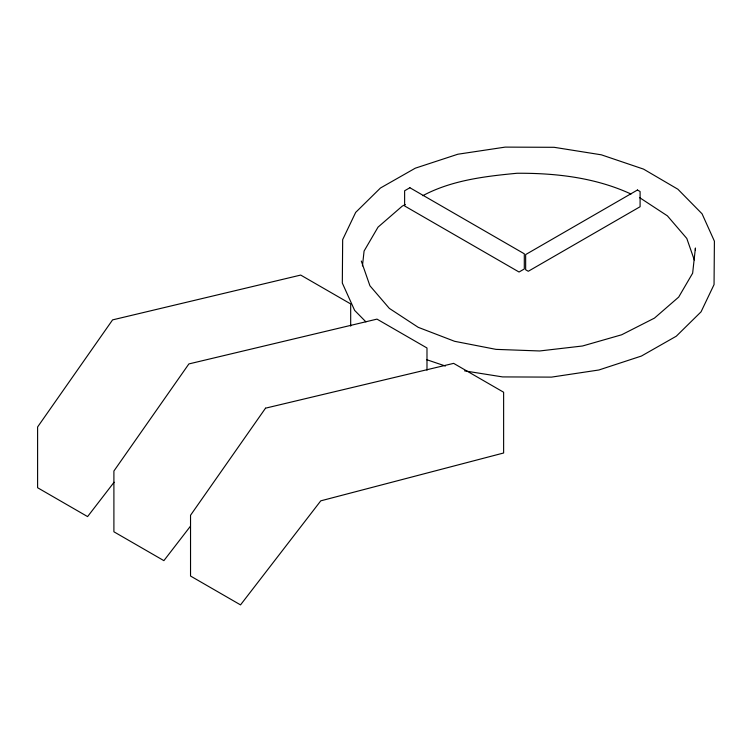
<?xml version="1.0" encoding="UTF-8"?>
<svg xmlns="http://www.w3.org/2000/svg" width="752" height="752" viewBox="0 0 752 752"><rect width="100%" height="100%" fill="white"/><g stroke="black" fill="none" stroke-linecap="round" stroke-linejoin="round"><path stroke-width="1.13" d="M362.445 265.926L364.081 251.046L378.04 227.132L402.254 206.123L405.328 204.553M114.097 482.22L87.589 516.596L37.6 487.728L37.6 426.976L112.584 319.882L300.697 275.072L350.686 303.93L350.686 326.133M190.397 526.268L163.889 560.644L113.9 531.786L113.9 471.025L188.884 363.93L376.996 319.121L426.986 347.988L426.986 370.181M422.756 195.699C451.623 180.245 484.937 176.316 517.066 173.261C555.916 173.026 595.405 177.585 631.003 194.025M464.595 370.877L502.571 376.912L551.507 377.119L598.874 369.993L641.428 356.044L676.283 336.21L701.052 311.836L714.052 284.594L714.4 241.157L702.067 213.812L677.9 189.241L643.543 169.115L601.337 154.818L554.149 147.307L505.212 147.11L457.855 154.226L415.292 168.185L380.446 188.019L355.677 212.393L342.668 239.625L342.32 283.072L354.653 310.416L365.933 321.884M426.506 359.625L445.391 366.027M639.463 197.532L667.391 215.843L686.802 238.45L694.293 259.957M361.308 261.038L369.928 285.779L389.339 308.386L418.225 327.327L454.612 341.305L496.038 349.37L539.654 350.968L582.509 345.995L621.669 334.781L654.475 318.105L678.68 297.096L692.648 273.183L695.412 248L695.412 250.331M265.522 408.176L190.538 515.27L190.538 576.032L240.527 604.89L320.766 500.841L503.624 452.995L503.624 392.234L453.635 363.366L265.522 408.176M409.887 187.737L404.623 190.773L404.623 205.963L519.04 272.017L524.304 268.981L524.304 253.791L409.887 187.737M637.461 190.012L525.648 254.571L525.648 269.761L528.28 271.275L640.093 206.725L640.093 191.534L637.461 190.012"/></g></svg>
